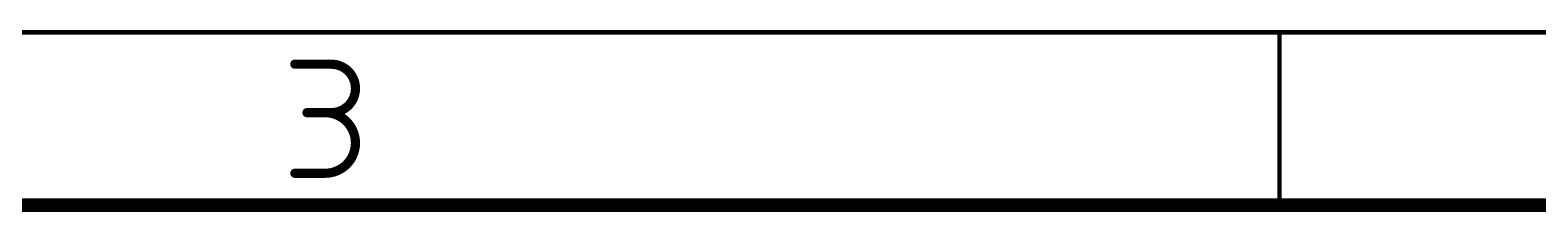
# Model space of a CAD drawing. Extents: x -56 to 205, y -3 to 177.
# Drawn here: x 46.72 to 80, y -2.69 to 1.32 of the extents above; entities that cross this region are included whole.
import ezdxf

# ---------------------------------------------------------------- set-up
doc = ezdxf.new("R2010")
doc.units = 0
doc.layers.add('94', color=14, linetype='CONTINUOUS')

msp = doc.modelspace()

# ---------------------------------------------------------------- linework, layer by layer
at = {"layer": '94'}
for points, const_width in [([(-52.07, 1.27), (200.66, 1.27)], 0.1), ([(74.295, -2.54), (74.295, 1.27)], 0.1), ([(52.5656, 0.5684), (53.3679, 0.5684)], 0.2032), ([(53.3679, -0.5013), (52.833, -0.5013)], 0.2032), ([(52.5656, -1.8384), (53.2342, -1.8384)], 0.2032), ([(-55.88, -2.54), (204.47, -2.54)], 0.3)]:
    msp.add_lwpolyline(points, dxfattribs=dict(at, const_width=const_width))
for points, const_width in [([(74.32, 1.27, 1), (74.27, 1.27)], 0.05), ([(52.5656, 0.6192, 1), (52.5656, 0.5176)], 0.1016), ([(53.3679, -0.5013, 1), (53.3679, 0.5684)], 0.2032), ([(53.3679, 0.6192, 1), (53.3679, 0.5176)], 0.1016), ([(53.3679, 0.5176, 1), (53.3679, 0.6192)], 0.1016), ([(52.833, -0.4505, 1), (52.833, -0.5521)], 0.1016), ([(53.2342, -1.8384, 1), (53.2342, -0.5013)], 0.2032), ([(53.2342, -0.4505, 1), (53.2342, -0.5521)], 0.1016), ([(53.3679, -0.4505, 1), (53.3679, -0.5521)], 0.1016), ([(53.3679, -0.5521, 1), (53.3679, -0.4505)], 0.1016), ([(52.5656, -1.7876, 1), (52.5656, -1.8892)], 0.1016), ([(53.2342, -1.7876, 1), (53.2342, -1.8892)], 0.1016), ([(53.2342, -1.8892, 1), (53.2342, -1.7876)], 0.1016), ([(74.27, -2.54, 1), (74.32, -2.54)], 0.05)]:
    msp.add_lwpolyline(points, format="xyb", dxfattribs=dict(at, const_width=const_width))

doc.saveas('drawing.dxf')
